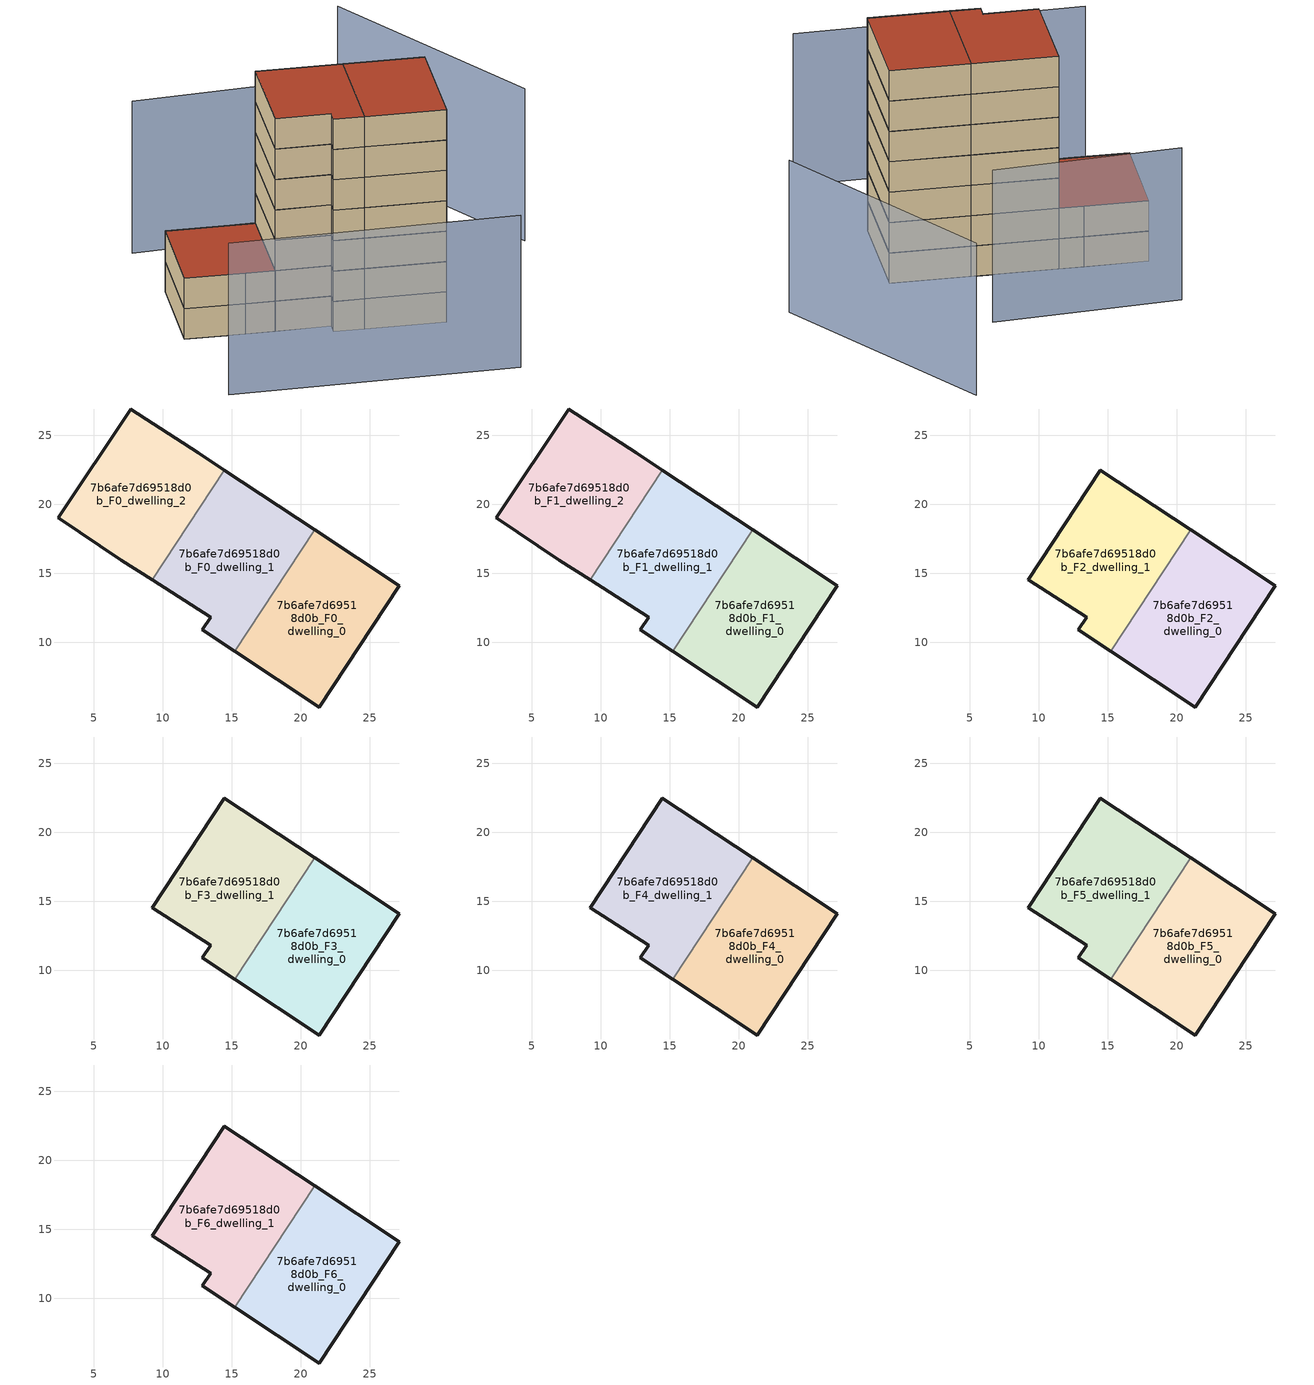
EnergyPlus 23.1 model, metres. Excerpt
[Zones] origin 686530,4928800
7b6afe7d69518d0b_F0_dwelling_0
 floor ground (EU_floor_Construction): 21.34,5.32 27.14,14.11 21.02,18.16 15.21,9.36 z0
 wall outside (EU_wall_Construction): 21.02,18.16 27.14,14.11 21.34,5.32 15.21,9.36 z0:3
 wall to 7b6afe7d69518d0b_F0_dwelling_1 (EU_wall_Construction): 15.21,9.36 21.01,18.16 z0:3
7b6afe7d69518d0b_F0_dwelling_1
 floor ground (EU_floor_Construction): 15.21,9.36 21.02,18.16 14.47,22.47 9.23,14.53 13.47,11.81 12.87,10.9 z0
 wall outside (EU_wall_Construction): 14.47,22.47 21.02,18.16 / 15.21,9.36 12.87,10.9 13.47,11.81 9.23,14.53 z0:3
 wall to 7b6afe7d69518d0b_F0_dwelling_2 (EU_wall_Construction): 9.23,14.53 14.47,22.47 z0:3
7b6afe7d69518d0b_F0_dwelling_2
 floor ground (EU_floor_Construction): 9.23,14.53 14.47,22.47 12.57,23.72 7.69,26.9 2.42,19.01 7,15.95 z0
 wall outside (EU_wall_Construction): 9.23,14.53 7,15.95 2.42,19.01 7.69,26.9 12.57,23.72 14.47,22.47 z0:3
7b6afe7d69518d0b_F1_dwelling_0
 floor to 7b6afe7d69518d0b_F0_dwelling_0 (EU_floor_Construction): 21.34,5.32 27.14,14.11 21.01,18.16 15.21,9.36 z3
 wall outside (EU_wall_Construction): 21.02,18.16 27.14,14.11 21.34,5.32 15.21,9.36 z3:6
 wall to 7b6afe7d69518d0b_F1_dwelling_1 (EU_wall_Construction): 15.21,9.36 21.01,18.16 z3:6
7b6afe7d69518d0b_F1_dwelling_1
 floor to 7b6afe7d69518d0b_F0_dwelling_1 (EU_floor_Construction): 15.21,9.36 21.01,18.16 14.47,22.47 9.23,14.53 13.47,11.81 12.87,10.9 z3
 wall outside (EU_wall_Construction): 14.47,22.47 21.02,18.16 / 15.21,9.36 12.87,10.9 13.47,11.81 9.23,14.53 z3:6
 wall to 7b6afe7d69518d0b_F1_dwelling_2 (EU_wall_Construction): 9.23,14.53 14.47,22.47 z3:6
7b6afe7d69518d0b_F1_dwelling_2
 floor to 7b6afe7d69518d0b_F0_dwelling_2 (EU_floor_Construction): 9.23,14.53 14.47,22.47 12.57,23.72 7.69,26.9 2.42,19.01 7,15.95 z3
 wall outside (EU_wall_Construction): 9.23,14.53 7,15.95 2.42,19.01 7.69,26.9 12.57,23.72 14.47,22.47 z3:6
 roof outside (EU_roof_Construction): 12.57,23.72 14.47,22.47 9.23,14.53 7,15.95 2.42,19.01 7.69,26.9 z6
7b6afe7d69518d0b_F2_dwelling_0
 floor to 7b6afe7d69518d0b_F1_dwelling_0 (EU_floor_Construction): 21.34,5.32 27.14,14.11 21.01,18.16 15.21,9.36 z6
 wall outside (EU_wall_Construction): 21.02,18.16 27.14,14.11 21.34,5.32 15.21,9.36 z6:9
 wall to 7b6afe7d69518d0b_F2_dwelling_1 (EU_wall_Construction): 15.21,9.36 21.01,18.16 z6:9
7b6afe7d69518d0b_F2_dwelling_1
 floor to 7b6afe7d69518d0b_F1_dwelling_1 (EU_floor_Construction): 15.21,9.36 21.01,18.16 14.47,22.47 9.23,14.53 13.47,11.81 12.87,10.9 z6
 wall outside (EU_wall_Construction): 15.21,9.36 12.87,10.9 13.47,11.81 9.23,14.53 14.47,22.47 21.02,18.16 z6:9
7b6afe7d69518d0b_F3_dwelling_0
 floor to 7b6afe7d69518d0b_F2_dwelling_0 (EU_floor_Construction): 21.34,5.32 27.14,14.11 21.01,18.16 15.21,9.36 z9
 wall outside (EU_wall_Construction): 21.02,18.16 27.14,14.11 21.34,5.32 15.21,9.36 z9:12
 wall to 7b6afe7d69518d0b_F3_dwelling_1 (EU_wall_Construction): 15.21,9.36 21.01,18.16 z9:12
7b6afe7d69518d0b_F3_dwelling_1
 floor to 7b6afe7d69518d0b_F2_dwelling_1 (EU_floor_Construction): 15.21,9.36 21.01,18.16 14.47,22.47 9.23,14.53 13.47,11.81 12.87,10.9 z9
 wall outside (EU_wall_Construction): 15.21,9.36 12.87,10.9 13.47,11.81 9.23,14.53 14.47,22.47 21.02,18.16 z9:12
7b6afe7d69518d0b_F4_dwelling_0
 floor to 7b6afe7d69518d0b_F3_dwelling_0 (EU_floor_Construction): 21.34,5.32 27.14,14.11 21.01,18.16 15.21,9.36 z12
 wall outside (EU_wall_Construction): 21.02,18.16 27.14,14.11 21.34,5.32 15.21,9.36 z12:15
 wall to 7b6afe7d69518d0b_F4_dwelling_1 (EU_wall_Construction): 15.21,9.36 21.01,18.16 z12:15
7b6afe7d69518d0b_F4_dwelling_1
 floor to 7b6afe7d69518d0b_F3_dwelling_1 (EU_floor_Construction): 15.21,9.36 21.01,18.16 14.47,22.47 9.23,14.53 13.47,11.81 12.87,10.9 z12
 wall outside (EU_wall_Construction): 15.21,9.36 12.87,10.9 13.47,11.81 9.23,14.53 14.47,22.47 21.02,18.16 z12:15
7b6afe7d69518d0b_F5_dwelling_0
 floor to 7b6afe7d69518d0b_F4_dwelling_0 (EU_floor_Construction): 21.34,5.32 27.14,14.11 21.01,18.16 15.21,9.36 z15
 wall outside (EU_wall_Construction): 21.02,18.16 27.14,14.11 21.34,5.32 15.21,9.36 z15:18
 wall to 7b6afe7d69518d0b_F5_dwelling_1 (EU_wall_Construction): 15.21,9.36 21.01,18.16 z15:18
7b6afe7d69518d0b_F5_dwelling_1
 floor to 7b6afe7d69518d0b_F4_dwelling_1 (EU_floor_Construction): 15.21,9.36 21.01,18.16 14.47,22.47 9.23,14.53 13.47,11.81 12.87,10.9 z15
 wall outside (EU_wall_Construction): 15.21,9.36 12.87,10.9 13.47,11.81 9.23,14.53 14.47,22.47 21.02,18.16 z15:18
7b6afe7d69518d0b_F6_dwelling_0
 floor to 7b6afe7d69518d0b_F5_dwelling_0 (EU_floor_Construction): 21.34,5.32 27.14,14.11 21.01,18.16 15.21,9.36 z18
 wall outside (EU_wall_Construction): 21.02,18.16 27.14,14.11 21.34,5.32 15.21,9.36 z18:21
 wall to 7b6afe7d69518d0b_F6_dwelling_1 (EU_wall_Construction): 15.21,9.36 21.01,18.16 z18:21
 roof outside (EU_roof_Construction): 27.14,14.11 21.34,5.32 15.21,9.36 21.02,18.16 z21
7b6afe7d69518d0b_F6_dwelling_1
 floor to 7b6afe7d69518d0b_F5_dwelling_1 (EU_floor_Construction): 15.21,9.36 21.01,18.16 14.47,22.47 9.23,14.53 13.47,11.81 12.87,10.9 z18
 wall outside (EU_wall_Construction): 15.21,9.36 12.87,10.9 13.47,11.81 9.23,14.53 14.47,22.47 21.02,18.16 z18:21
 roof outside (EU_roof_Construction): 21.02,18.16 15.21,9.36 12.87,10.9 13.47,11.81 9.23,14.53 14.47,22.47 z21
shading: -2.34,8.46 19.95,-5.51 / 37.38,12.01 36.78,35.12 / 25.87,25.89 10.82,34.3 z0:15
[Building]
EU S2 Campaign: North Axis=0; Terrain=City; Solar Distribution=FullExterior
[Site:Location]
Bologna: Latitude=44.5; Longitude=11.25; Time Zone=1; Elevation=37
[SizingPeriod:WeatherFileDays]
AnnualSizingPeriod: Begin Month=1; Begin Day of Month=1; End Month=12; End Day of Month=31; Day of Week for Start Day=Monday; Use Weather File Daylight Saving Period=No; Use Weather File Rain and Snow Indicators=No
[MATERIAL]
EU_InternalMass_Material: Roughness=MediumRough; Thickness=0.1; Conductivity=1; Density=1800; Specific Heat=900; Thermal Absorptance=0.9; Solar Absorptance=0.7; Visible Absorptance=0.7
[MATERIAL:NOMASS] Roughness=MediumRough; Thermal Absorptance=0.9; Solar Absorptance=0.7; Visible Absorptance=0.7
Name | Thermal Resistance
EU_wall_NoMass | 0.905828
EU_roof_NoMass | 0.37593
EU_floor_NoMass | 0.67114
[CONSTRUCTION]
EU_wall_Construction: EU_wall_NoMass
EU_roof_Construction: EU_roof_NoMass
EU_floor_Construction: EU_floor_NoMass
EU_InternalMass_Construction: EU_InternalMass_Material
[ZONE] Type=1; Multiplier=1; Ceiling Height=autocalculate; Floor Area=autocalculate; Part of Total Floor Area=Yes
Name | Volume
7b6afe7d69518d0b_F0_dwelling_0 | 231.991
7b6afe7d69518d0b_F1_dwelling_0; 7b6afe7d69518d0b_F2_dwelling_0; 7b6afe7d69518d0b_F3_dwelling_0; 7b6afe7d69518d0b_F4_dwelling_0; 7b6afe7d69518d0b_F5_dwelling_0; 7b6afe7d69518d0b_F6_dwelling_0 | 231.992
7b6afe7d69518d0b_F0_dwelling_1 | 232.004
7b6afe7d69518d0b_F1_dwelling_1; 7b6afe7d69518d0b_F2_dwelling_1; 7b6afe7d69518d0b_F3_dwelling_1; 7b6afe7d69518d0b_F4_dwelling_1; 7b6afe7d69518d0b_F5_dwelling_1; 7b6afe7d69518d0b_F6_dwelling_1 | 232.005
7b6afe7d69518d0b_F0_dwelling_2; 7b6afe7d69518d0b_F1_dwelling_2 | 231.982
[INTERNALMASS] Construction=EU_InternalMass_Construction
Name | Zone or ZoneList | Surface Area
7b6afe7d69518d0b_F0_dwelling_0_EU_InternalMass | 7b6afe7d69518d0b_F0_dwelling_0 | 77.3305
7b6afe7d69518d0b_F0_dwelling_1_EU_InternalMass | 7b6afe7d69518d0b_F0_dwelling_1 | 77.3348
7b6afe7d69518d0b_F0_dwelling_2_EU_InternalMass | 7b6afe7d69518d0b_F0_dwelling_2 | 77.3271
7b6afe7d69518d0b_F1_dwelling_0_EU_InternalMass | 7b6afe7d69518d0b_F1_dwelling_0 | 77.3305
7b6afe7d69518d0b_F1_dwelling_1_EU_InternalMass | 7b6afe7d69518d0b_F1_dwelling_1 | 77.3348
7b6afe7d69518d0b_F1_dwelling_2_EU_InternalMass | 7b6afe7d69518d0b_F1_dwelling_2 | 77.3271
7b6afe7d69518d0b_F2_dwelling_0_EU_InternalMass | 7b6afe7d69518d0b_F2_dwelling_0 | 115.992
7b6afe7d69518d0b_F2_dwelling_1_EU_InternalMass | 7b6afe7d69518d0b_F2_dwelling_1 | 115.995
7b6afe7d69518d0b_F3_dwelling_0_EU_InternalMass | 7b6afe7d69518d0b_F3_dwelling_0 | 115.992
7b6afe7d69518d0b_F3_dwelling_1_EU_InternalMass | 7b6afe7d69518d0b_F3_dwelling_1 | 115.995
7b6afe7d69518d0b_F4_dwelling_0_EU_InternalMass | 7b6afe7d69518d0b_F4_dwelling_0 | 115.992
7b6afe7d69518d0b_F4_dwelling_1_EU_InternalMass | 7b6afe7d69518d0b_F4_dwelling_1 | 115.995
7b6afe7d69518d0b_F5_dwelling_0_EU_InternalMass | 7b6afe7d69518d0b_F5_dwelling_0 | 115.992
7b6afe7d69518d0b_F5_dwelling_1_EU_InternalMass | 7b6afe7d69518d0b_F5_dwelling_1 | 115.995
7b6afe7d69518d0b_F6_dwelling_0_EU_InternalMass | 7b6afe7d69518d0b_F6_dwelling_0 | 115.992
7b6afe7d69518d0b_F6_dwelling_1_EU_InternalMass | 7b6afe7d69518d0b_F6_dwelling_1 | 115.995
[OTHEREQUIPMENT] Fuel Type=Electricity; Design Level Calculation Method=Watts/Area; Power per Zone Floor Area=1; Fraction Latent=0; Fraction Radiant=0; Fraction Lost=0; Carbon Dioxide Generation Rate=0; EndUse Subcategory=EU_Step8_InternalGains
Name | Zone or ZoneList or Space or SpaceList | Schedule
EU_Step8_InternalGain_7b6afe7d69518d0b_F0_dwelling_0_f000 | 7b6afe7d69518d0b_F0_dwelling_0 | EU_Step8_GainSchedule_7b6afe7d69518d0b_F0_dwelling_0_f000
EU_Step8_InternalGain_7b6afe7d69518d0b_F0_dwelling_1_f000 | 7b6afe7d69518d0b_F0_dwelling_1 | EU_Step8_GainSchedule_7b6afe7d69518d0b_F0_dwelling_1_f000
EU_Step8_InternalGain_7b6afe7d69518d0b_F0_dwelling_2_f000 | 7b6afe7d69518d0b_F0_dwelling_2 | EU_Step8_GainSchedule_7b6afe7d69518d0b_F0_dwelling_2_f000
EU_Step8_InternalGain_7b6afe7d69518d0b_F1_dwelling_0_f000 | 7b6afe7d69518d0b_F1_dwelling_0 | EU_Step8_GainSchedule_7b6afe7d69518d0b_F1_dwelling_0_f000
EU_Step8_InternalGain_7b6afe7d69518d0b_F1_dwelling_1_f000 | 7b6afe7d69518d0b_F1_dwelling_1 | EU_Step8_GainSchedule_7b6afe7d69518d0b_F1_dwelling_1_f000
EU_Step8_InternalGain_7b6afe7d69518d0b_F1_dwelling_2_f000 | 7b6afe7d69518d0b_F1_dwelling_2 | EU_Step8_GainSchedule_7b6afe7d69518d0b_F1_dwelling_2_f000
EU_Step8_InternalGain_7b6afe7d69518d0b_F2_dwelling_0_f000 | 7b6afe7d69518d0b_F2_dwelling_0 | EU_Step8_GainSchedule_7b6afe7d69518d0b_F2_dwelling_0_f000
EU_Step8_InternalGain_7b6afe7d69518d0b_F2_dwelling_1_f000 | 7b6afe7d69518d0b_F2_dwelling_1 | EU_Step8_GainSchedule_7b6afe7d69518d0b_F2_dwelling_1_f000
EU_Step8_InternalGain_7b6afe7d69518d0b_F3_dwelling_0_f000 | 7b6afe7d69518d0b_F3_dwelling_0 | EU_Step8_GainSchedule_7b6afe7d69518d0b_F3_dwelling_0_f000
EU_Step8_InternalGain_7b6afe7d69518d0b_F3_dwelling_1_f000 | 7b6afe7d69518d0b_F3_dwelling_1 | EU_Step8_GainSchedule_7b6afe7d69518d0b_F3_dwelling_1_f000
EU_Step8_InternalGain_7b6afe7d69518d0b_F4_dwelling_0_f000 | 7b6afe7d69518d0b_F4_dwelling_0 | EU_Step8_GainSchedule_7b6afe7d69518d0b_F4_dwelling_0_f000
EU_Step8_InternalGain_7b6afe7d69518d0b_F4_dwelling_1_f000 | 7b6afe7d69518d0b_F4_dwelling_1 | EU_Step8_GainSchedule_7b6afe7d69518d0b_F4_dwelling_1_f000
EU_Step8_InternalGain_7b6afe7d69518d0b_F5_dwelling_0_f000 | 7b6afe7d69518d0b_F5_dwelling_0 | EU_Step8_GainSchedule_7b6afe7d69518d0b_F5_dwelling_0_f000
EU_Step8_InternalGain_7b6afe7d69518d0b_F5_dwelling_1_f000 | 7b6afe7d69518d0b_F5_dwelling_1 | EU_Step8_GainSchedule_7b6afe7d69518d0b_F5_dwelling_1_f000
EU_Step8_InternalGain_7b6afe7d69518d0b_F6_dwelling_0_f000 | 7b6afe7d69518d0b_F6_dwelling_0 | EU_Step8_GainSchedule_7b6afe7d69518d0b_F6_dwelling_0_f000
EU_Step8_InternalGain_7b6afe7d69518d0b_F6_dwelling_1_f000 | 7b6afe7d69518d0b_F6_dwelling_1 | EU_Step8_GainSchedule_7b6afe7d69518d0b_F6_dwelling_1_f000
[ZONEVENTILATION:DESIGNFLOWRATE] Schedule=EU_AlwaysOn; Design Flow Rate Calculation Method=AirChanges/Hour; Air Changes per Hour=0.73129; Ventilation Type=Natural; Fan Pressure Rise=0; Fan Total Efficiency=1; Constant Term Coefficient=1; Temperature Term Coefficient=0; Velocity Term Coefficient=0; Velocity Squared Term Coefficient=0; Minimum Indoor Temperature=-100; Maximum Indoor Temperature=100; Delta Temperature=-100; Minimum Outdoor Temperature=-100; Maximum Outdoor Temperature=100; Maximum Wind Speed=40
Name | Zone or ZoneList or Space or SpaceList
EU_ConstantAir_7b6afe7d69518d0b_F0_dwelling_0 | 7b6afe7d69518d0b_F0_dwelling_0
EU_ConstantAir_7b6afe7d69518d0b_F0_dwelling_1 | 7b6afe7d69518d0b_F0_dwelling_1
EU_ConstantAir_7b6afe7d69518d0b_F0_dwelling_2 | 7b6afe7d69518d0b_F0_dwelling_2
EU_ConstantAir_7b6afe7d69518d0b_F1_dwelling_0 | 7b6afe7d69518d0b_F1_dwelling_0
EU_ConstantAir_7b6afe7d69518d0b_F1_dwelling_1 | 7b6afe7d69518d0b_F1_dwelling_1
EU_ConstantAir_7b6afe7d69518d0b_F1_dwelling_2 | 7b6afe7d69518d0b_F1_dwelling_2
EU_ConstantAir_7b6afe7d69518d0b_F2_dwelling_0 | 7b6afe7d69518d0b_F2_dwelling_0
EU_ConstantAir_7b6afe7d69518d0b_F2_dwelling_1 | 7b6afe7d69518d0b_F2_dwelling_1
EU_ConstantAir_7b6afe7d69518d0b_F3_dwelling_0 | 7b6afe7d69518d0b_F3_dwelling_0
EU_ConstantAir_7b6afe7d69518d0b_F3_dwelling_1 | 7b6afe7d69518d0b_F3_dwelling_1
EU_ConstantAir_7b6afe7d69518d0b_F4_dwelling_0 | 7b6afe7d69518d0b_F4_dwelling_0
EU_ConstantAir_7b6afe7d69518d0b_F4_dwelling_1 | 7b6afe7d69518d0b_F4_dwelling_1
EU_ConstantAir_7b6afe7d69518d0b_F5_dwelling_0 | 7b6afe7d69518d0b_F5_dwelling_0
EU_ConstantAir_7b6afe7d69518d0b_F5_dwelling_1 | 7b6afe7d69518d0b_F5_dwelling_1
EU_ConstantAir_7b6afe7d69518d0b_F6_dwelling_0 | 7b6afe7d69518d0b_F6_dwelling_0
EU_ConstantAir_7b6afe7d69518d0b_F6_dwelling_1 | 7b6afe7d69518d0b_F6_dwelling_1
[HVACTEMPLATE:THERMOSTAT] Constant Heating Setpoint=20; Constant Cooling Setpoint=50
EU_HeatOnly_7b6afe7d69518d0b_F0_dwelling_0; EU_HeatOnly_7b6afe7d69518d0b_F0_dwelling_1; EU_HeatOnly_7b6afe7d69518d0b_F0_dwelling_2; EU_HeatOnly_7b6afe7d69518d0b_F1_dwelling_0; EU_HeatOnly_7b6afe7d69518d0b_F1_dwelling_1; EU_HeatOnly_7b6afe7d69518d0b_F1_dwelling_2; EU_HeatOnly_7b6afe7d69518d0b_F2_dwelling_0; EU_HeatOnly_7b6afe7d69518d0b_F2_dwelling_1; EU_HeatOnly_7b6afe7d69518d0b_F3_dwelling_0; EU_HeatOnly_7b6afe7d69518d0b_F3_dwelling_1; EU_HeatOnly_7b6afe7d69518d0b_F4_dwelling_0; EU_HeatOnly_7b6afe7d69518d0b_F4_dwelling_1; EU_HeatOnly_7b6afe7d69518d0b_F5_dwelling_0; EU_HeatOnly_7b6afe7d69518d0b_F5_dwelling_1; EU_HeatOnly_7b6afe7d69518d0b_F6_dwelling_0; EU_HeatOnly_7b6afe7d69518d0b_F6_dwelling_1
[HVACTEMPLATE:ZONE:IDEALLOADSAIRSYSTEM] System Availability Schedule=EU_AlwaysOn; Maximum Heating Supply Air Temperature=50; Minimum Cooling Supply Air Temperature=13; Maximum Heating Supply Air Humidity Ratio=0.0156; Minimum Cooling Supply Air Humidity Ratio=0.0077; Heating Limit=NoLimit; Cooling Limit=NoLimit; Heating Availability Schedule=EU_AlwaysOn; Cooling Availability Schedule=EU_CoolingOff; Dehumidification Control Type=ConstantSensibleHeatRatio; Cooling Sensible Heat Ratio=0.7; Dehumidification Setpoint=60; Humidification Control Type=None; Humidification Setpoint=30; Outdoor Air Method=None; Outdoor Air Flow Rate per Person=0.00944; Outdoor Air Flow Rate per Zone Floor Area=0; Outdoor Air Flow Rate per Zone=0; Demand Controlled Ventilation Type=None; Outdoor Air Economizer Type=NoEconomizer; Heat Recovery Type=None; Sensible Heat Recovery Effectiveness=0.7; Latent Heat Recovery Effectiveness=0.65
Name | Template Thermostat
7b6afe7d69518d0b_F0_dwelling_0 | EU_HeatOnly_7b6afe7d69518d0b_F0_dwelling_0
7b6afe7d69518d0b_F0_dwelling_1 | EU_HeatOnly_7b6afe7d69518d0b_F0_dwelling_1
7b6afe7d69518d0b_F0_dwelling_2 | EU_HeatOnly_7b6afe7d69518d0b_F0_dwelling_2
7b6afe7d69518d0b_F1_dwelling_0 | EU_HeatOnly_7b6afe7d69518d0b_F1_dwelling_0
7b6afe7d69518d0b_F1_dwelling_1 | EU_HeatOnly_7b6afe7d69518d0b_F1_dwelling_1
7b6afe7d69518d0b_F1_dwelling_2 | EU_HeatOnly_7b6afe7d69518d0b_F1_dwelling_2
7b6afe7d69518d0b_F2_dwelling_0 | EU_HeatOnly_7b6afe7d69518d0b_F2_dwelling_0
7b6afe7d69518d0b_F2_dwelling_1 | EU_HeatOnly_7b6afe7d69518d0b_F2_dwelling_1
7b6afe7d69518d0b_F3_dwelling_0 | EU_HeatOnly_7b6afe7d69518d0b_F3_dwelling_0
7b6afe7d69518d0b_F3_dwelling_1 | EU_HeatOnly_7b6afe7d69518d0b_F3_dwelling_1
7b6afe7d69518d0b_F4_dwelling_0 | EU_HeatOnly_7b6afe7d69518d0b_F4_dwelling_0
7b6afe7d69518d0b_F4_dwelling_1 | EU_HeatOnly_7b6afe7d69518d0b_F4_dwelling_1
7b6afe7d69518d0b_F5_dwelling_0 | EU_HeatOnly_7b6afe7d69518d0b_F5_dwelling_0
7b6afe7d69518d0b_F5_dwelling_1 | EU_HeatOnly_7b6afe7d69518d0b_F5_dwelling_1
7b6afe7d69518d0b_F6_dwelling_0 | EU_HeatOnly_7b6afe7d69518d0b_F6_dwelling_0
7b6afe7d69518d0b_F6_dwelling_1 | EU_HeatOnly_7b6afe7d69518d0b_F6_dwelling_1
[SIZING:ZONE] Zone Cooling Design Supply Air Temperature Input Method=SupplyAirTemperature; Zone Cooling Design Supply Air Temperature=13; Zone Heating Design Supply Air Temperature Input Method=SupplyAirTemperature; Zone Heating Design Supply Air Temperature=50; Zone Cooling Design Supply Air Humidity Ratio=0.008; Zone Heating Design Supply Air Humidity Ratio=0.008; Cooling Design Air Flow Method=DesignDay; Cooling Design Air Flow Rate=0; Cooling Minimum Air Flow per Zone Floor Area=0.000762; Cooling Minimum Air Flow=0; Cooling Minimum Air Flow Fraction=0.2; Heating Design Air Flow Method=DesignDay; Heating Design Air Flow Rate=0; Heating Maximum Air Flow per Zone Floor Area=0.002032; Heating Maximum Air Flow=0.141576; Heating Maximum Air Flow Fraction=0.3; Account for Dedicated Outdoor Air System=No; Dedicated Outdoor Air System Control Strategy=NeutralSupplyAir; Dedicated Outdoor Air Low Setpoint Temperature for Design=autosize; Dedicated Outdoor Air High Setpoint Temperature for Design=autosize; Zone Load Sizing Method=Sensible Load Only No Latent Load; Zone Latent Cooling Design Supply Air Humidity Ratio Input Method=HumidityRatioDifference; Zone Cooling Design Supply Air Humidity Ratio Difference=0.005; Zone Latent Heating Design Supply Air Humidity Ratio Input Method=HumidityRatioDifference; Zone Humidification Design Supply Air Humidity Ratio Difference=0.005
7b6afe7d69518d0b_F0_dwelling_0; 7b6afe7d69518d0b_F0_dwelling_1; 7b6afe7d69518d0b_F0_dwelling_2; 7b6afe7d69518d0b_F1_dwelling_0; 7b6afe7d69518d0b_F1_dwelling_1; 7b6afe7d69518d0b_F1_dwelling_2; 7b6afe7d69518d0b_F2_dwelling_0; 7b6afe7d69518d0b_F2_dwelling_1; 7b6afe7d69518d0b_F3_dwelling_0; 7b6afe7d69518d0b_F3_dwelling_1; 7b6afe7d69518d0b_F4_dwelling_0; 7b6afe7d69518d0b_F4_dwelling_1; 7b6afe7d69518d0b_F5_dwelling_0; 7b6afe7d69518d0b_F5_dwelling_1; 7b6afe7d69518d0b_F6_dwelling_0; 7b6afe7d69518d0b_F6_dwelling_1
[SCHEDULE:CONSTANT]
Name | Hourly Value
EU_AlwaysOn | 1
EU_CoolingOff | 0
[SCHEDULE:FILE] Column Number=1; Rows to Skip at Top=0; Number of Hours of Data=8760; Column Separator=Comma; Interpolate to Timestep=No; Minutes per Item=60; Adjust Schedule for Daylight Savings=Yes
Name | File
EU_Step8_GainSchedule_7b6afe7d69518d0b_F0_dwelling_0_f000 | ../../schedules/7b6afe7d69518d0b/7b6afe7d69518d0b_F0_dwelling_0_f000_gain.csv
EU_Step8_GainSchedule_7b6afe7d69518d0b_F0_dwelling_1_f000 | ../../schedules/7b6afe7d69518d0b/7b6afe7d69518d0b_F0_dwelling_1_f000_gain.csv
EU_Step8_GainSchedule_7b6afe7d69518d0b_F0_dwelling_2_f000 | ../../schedules/7b6afe7d69518d0b/7b6afe7d69518d0b_F0_dwelling_2_f000_gain.csv
EU_Step8_GainSchedule_7b6afe7d69518d0b_F1_dwelling_0_f000 | ../../schedules/7b6afe7d69518d0b/7b6afe7d69518d0b_F1_dwelling_0_f000_gain.csv
EU_Step8_GainSchedule_7b6afe7d69518d0b_F1_dwelling_1_f000 | ../../schedules/7b6afe7d69518d0b/7b6afe7d69518d0b_F1_dwelling_1_f000_gain.csv
EU_Step8_GainSchedule_7b6afe7d69518d0b_F1_dwelling_2_f000 | ../../schedules/7b6afe7d69518d0b/7b6afe7d69518d0b_F1_dwelling_2_f000_gain.csv
EU_Step8_GainSchedule_7b6afe7d69518d0b_F2_dwelling_0_f000 | ../../schedules/7b6afe7d69518d0b/7b6afe7d69518d0b_F2_dwelling_0_f000_gain.csv
EU_Step8_GainSchedule_7b6afe7d69518d0b_F2_dwelling_1_f000 | ../../schedules/7b6afe7d69518d0b/7b6afe7d69518d0b_F2_dwelling_1_f000_gain.csv
EU_Step8_GainSchedule_7b6afe7d69518d0b_F3_dwelling_0_f000 | ../../schedules/7b6afe7d69518d0b/7b6afe7d69518d0b_F3_dwelling_0_f000_gain.csv
EU_Step8_GainSchedule_7b6afe7d69518d0b_F3_dwelling_1_f000 | ../../schedules/7b6afe7d69518d0b/7b6afe7d69518d0b_F3_dwelling_1_f000_gain.csv
EU_Step8_GainSchedule_7b6afe7d69518d0b_F4_dwelling_0_f000 | ../../schedules/7b6afe7d69518d0b/7b6afe7d69518d0b_F4_dwelling_0_f000_gain.csv
EU_Step8_GainSchedule_7b6afe7d69518d0b_F4_dwelling_1_f000 | ../../schedules/7b6afe7d69518d0b/7b6afe7d69518d0b_F4_dwelling_1_f000_gain.csv
EU_Step8_GainSchedule_7b6afe7d69518d0b_F5_dwelling_0_f000 | ../../schedules/7b6afe7d69518d0b/7b6afe7d69518d0b_F5_dwelling_0_f000_gain.csv
EU_Step8_GainSchedule_7b6afe7d69518d0b_F5_dwelling_1_f000 | ../../schedules/7b6afe7d69518d0b/7b6afe7d69518d0b_F5_dwelling_1_f000_gain.csv
EU_Step8_GainSchedule_7b6afe7d69518d0b_F6_dwelling_0_f000 | ../../schedules/7b6afe7d69518d0b/7b6afe7d69518d0b_F6_dwelling_0_f000_gain.csv
EU_Step8_GainSchedule_7b6afe7d69518d0b_F6_dwelling_1_f000 | ../../schedules/7b6afe7d69518d0b/7b6afe7d69518d0b_F6_dwelling_1_f000_gain.csv
